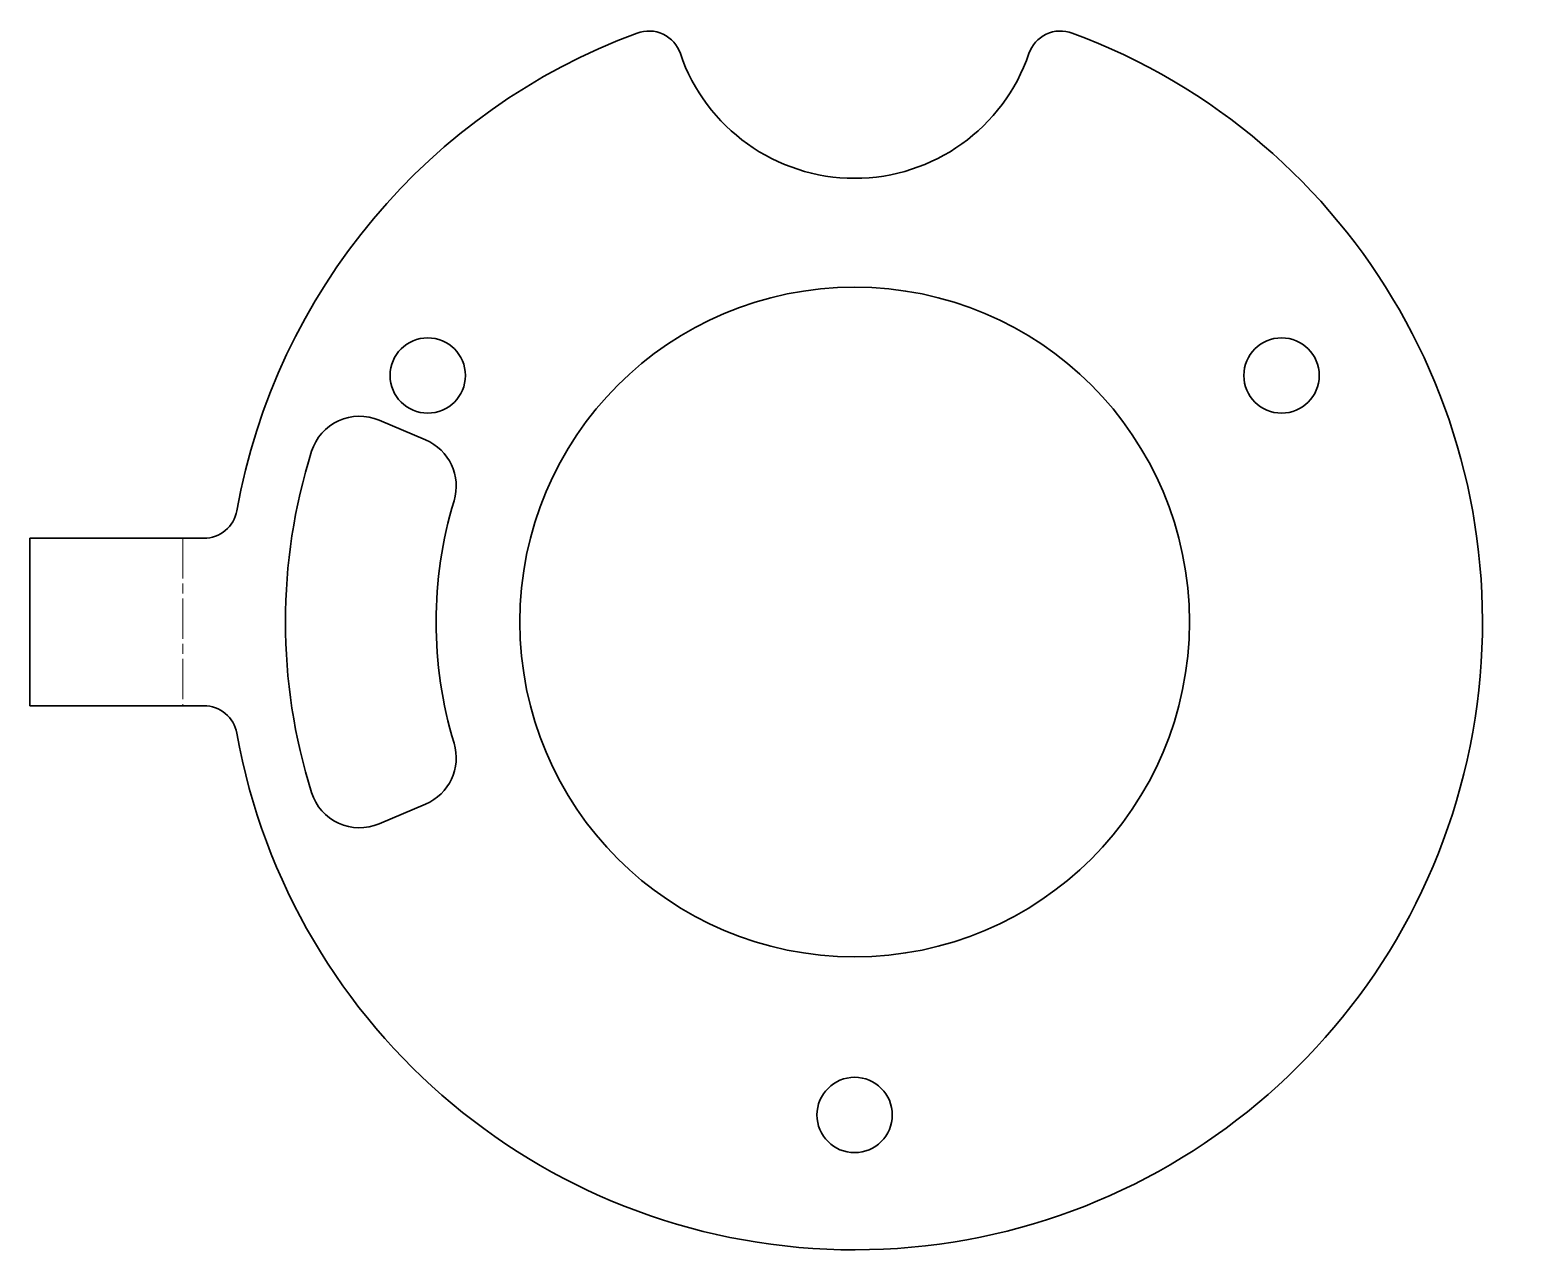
# Model space of a CAD drawing. Header units: inches. Extents: x 0 to 89.4, y 0 to 72.8.
import ezdxf

# ---------------------------------------------------------------- set-up
doc = ezdxf.new("R2010")
doc.units = ezdxf.units.IN
doc.header["$MEASUREMENT"] = 0
doc.linetypes.add('Chain', pattern=[13.68, 9.12, -1.14, 2.28, -1.14])
doc.layers.add('SIMUMAK Bend Centerline (ISO)', color=7, linetype='Chain', lineweight=9)
doc.layers.add('SIMUMAK Visible (ISO)', color=7, linetype='Continuous', lineweight=35)

# ---------------------------------------------------------------- blocks, each defined once
blk = doc.blocks.new('AMB-04-REMAIZ01_Sheet_AMB-04-REMAIZ01 (desplegada)')
at = {"layer": 'SIMUMAK Bend Centerline (ISO)', "ltscale": 0.263158}
blk.add_line((-34.25, 6.1), (-34.25, -3.9), dxfattribs=at)
at = {"layer": 'SIMUMAK Visible (ISO)'}
for p, q in [((-22.521, 13.156), (-19.745, 11.977)), ((-43.381, -3.9), (-43.381, 6.1)), ((-43.381, 6.1), (-32.994, 6.1)), ((-43.381, -3.9), (-32.994, -3.9)), ((-19.745, -9.777), (-22.521, -10.956))]:
    blk.add_line(p, q, dxfattribs=at)
for centre, radius in [((5.881, 1.1), 20), ((-19.619, 15.822), 2.25), ((31.381, 15.822), 2.25), ((5.881, -28.345), 2.25)]:
    blk.add_circle(centre, radius, dxfattribs=at)
at = {"layer": 'SIMUMAK Visible (ISO)', "extrusion": (0, 0, -1)}
for centre, radius, start, end in [((-5.881, 1.1), 37.5, 110.27699, 349.79241), ((-5.881, 1.1), 37.5, 10.20759, 69.72301), ((6.422, 34.4), 2, 69.72301, 161.15089), ((-18.184, 34.4), 2, 18.84911, 110.27699), ((-5.881, 38.6), 11, 198.84911, 341.15089), ((-5.881, 1.1), 34, 342.55344, 17.44656)]:
    blk.add_arc(centre, radius, start, end, dxfattribs=at)
at = {"layer": 'SIMUMAK Visible (ISO)'}
for centre, radius, start, end in [((-23.693, 10.394), 3, 67, 162.55344), ((-20.917, 9.216), 3, 343.15064, 67), ((5.881, 1.1), 25, 163.15064, 196.84936), ((-32.994, 8.1), 2, 270, 349.79241), ((-32.994, -5.9), 2, 10.20759, 90), ((-20.917, -7.016), 3, 293, 16.84936), ((-23.693, -8.194), 3, 197.44656, 293)]:
    blk.add_arc(centre, radius, start, end, dxfattribs=at)

msp = doc.modelspace()

# ---------------------------------------------------------------- block references
msp.add_blockref('AMB-04-REMAIZ01_Sheet_AMB-04-REMAIZ01 (desplegada)', (43.381, 36.381))

doc.saveas('drawing.dxf')
